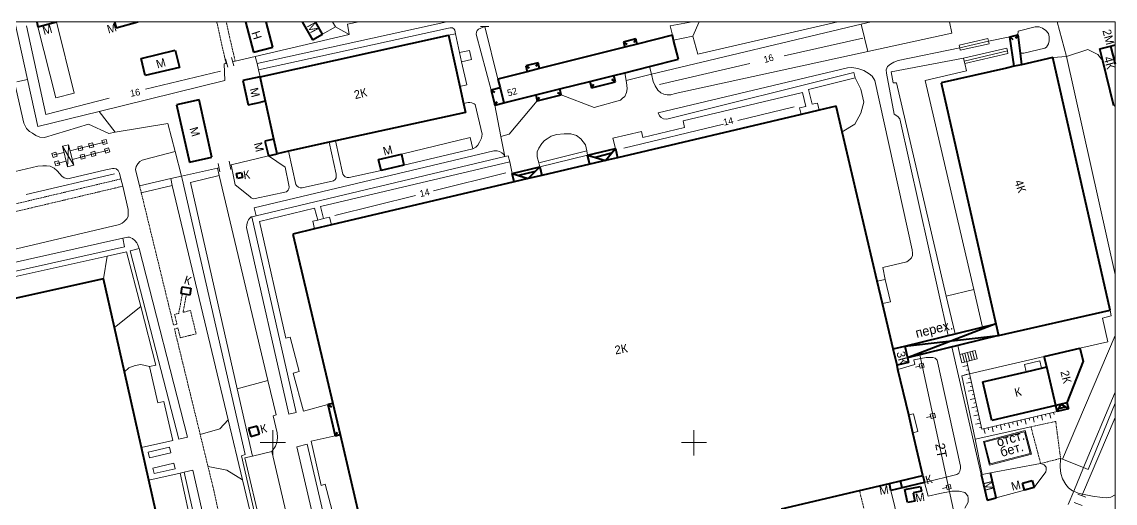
# Model space of a CAD drawing. Extents: x 1000 to 4000, y -5000 to -1000.
# Drawn here: x 3481 to 4000, y -2229 to -2000 of the extents above; entities that cross this region are included whole.
import ezdxf
from ezdxf.enums import TextEntityAlignment as Align

# ---------------------------------------------------------------- set-up
doc = ezdxf.new("R2010")
doc.units = 0
doc.header["$MEASUREMENT"] = 0
doc.linetypes.add('DASHED', pattern=[0.75, 0.5, -0.25])
for name, color, linetype in [('1', 7, 'CONTINUOUS'), ('11', 7, 'CONTINUOUS'), ('13', 7, 'CONTINUOUS'), ('14', 7, 'CONTINUOUS'), ('15', 7, 'CONTINUOUS'), ('17', 7, 'CONTINUOUS'), ('18', 7, 'CONTINUOUS'), ('19', 7, 'CONTINUOUS'), ('24', 7, 'CONTINUOUS'), ('25', 7, 'CONTINUOUS'), ('30', 7, 'CONTINUOUS'), ('37', 7, 'CONTINUOUS'), ('40', 7, 'CONTINUOUS'), ('42', 7, 'CONTINUOUS'), ('6', 7, 'CONTINUOUS'), ('7', 7, 'CONTINUOUS')]:
    doc.layers.add(name, color=color, linetype=linetype)
doc.styles.get("Standard").update_dxf_attribs({"font": 'txt', "height": 0.2})

msp = doc.modelspace()

# ---------------------------------------------------------------- linework, layer by layer
at = {"layer": '1', "color": 253, "linetype": 'Continuous', "lineweight": 0}
for p, q in [((4000, -2000), (3000, -2000)), ((4000, -3000), (4000, -2000)), ((3600, -2206.06), (3600, -2194.02)), ((3800, -2206.06), (3800, -2194.02)), ((3605.96, -2200), (3594.04, -2200)), ((3805.96, -2200), (3794.04, -2200))]:
    msp.add_line(p, q, dxfattribs=at)
at = {"layer": '11', "color": 253, "linetype": 'Continuous', "lineweight": 0}
for p, q in [((3477.43, -2000), (3483.46, -2027.34)), ((3496.9, -2036.1), (3488.45, -2002.42)), ((3497.18, -2000), (3505.68, -2033.9)), ((3623.63, -2005.86), (3629.78, -2002.3)), ((3629.78, -2002.3), (3628.4, -2000)), ((3635.46, -2001.18), (3640.9, -2000)), ((3636.19, -2005.96), (3635.46, -2001.18)), ((3702.63, -2002.24), (3698.63, -2002.22)), ((3700.63, -2002.23), (3706.83, -2027.18)), ((3879.43, -2001.12), (3779.79, -2024.93)), ((3868.25, -2000), (3801.9, -2015.32)), ((3884.13, -2000), (3879.43, -2001.12)), ((3976.91, -2016.4), (3972.5, -2000)), ((3591.57, -2016.4), (3636.19, -2005.96)), ((3799.52, -2006.86), (3790.33, -2008.7)), ((3801.9, -2015.32), (3799.52, -2006.86)), ((3577.75, -2019.64), (3576.83, -2019.94)), ((3578.61, -2021.49), (3577.56, -2017.63)), ((3581.43, -2020.83), (3580.38, -2016.97)), ((3580.91, -2018.9), (3582.06, -2018.63)), ((3582.06, -2018.63), (3591.57, -2016.4)), ((3928, -2017.32), (3893.65, -2023.76)), ((3577.12, -2027.8), (3576.83, -2019.94)), ((3893.65, -2023.76), (3894.57, -2028.91)), ((3483.46, -2027.34), (3478.39, -2028.49)), ((3483.46, -2027.34), (3488.4, -2049.74)), ((3517.51, -2042.54), (3577.12, -2027.8)), ((3894.57, -2028.91), (3896.22, -2028.91)), ((3896.22, -2028.91), (3919.79, -2130.3)), ((3505.68, -2033.9), (3496.9, -2036.1)), ((3705.45, -2039.62), (3708.34, -2054.51)), ((3488.4, -2049.74), (3517.51, -2042.54)), ((3517.51, -2042.54), (3525.08, -2052.48)), ((3525.08, -2052.48), (3550.12, -2048.34)), ((3553.58, -2061.68), (3550.12, -2048.34)), ((3708.34, -2054.51), (3710.19, -2064.03)), ((3556.61, -2073.36), (3553.58, -2061.68)), ((3580.04, -2070.12), (3579.2, -2066.21)), ((3597.86, -2063.7), (3580.18, -2068.01)), ((3573.69, -2069.5), (3556.61, -2073.36)), ((3574.38, -2069.34), (3573.69, -2069.5)), ((3574.53, -2073.07), (3573.69, -2069.5)), ((3574.8, -2071.31), (3573.96, -2067.4)), ((3580.18, -2068.01), (3579.62, -2068.16)), ((3551.48, -2074.52), (3536.69, -2077.86)), ((3556.61, -2073.36), (3551.48, -2074.52)), ((3551.48, -2074.52), (3552.24, -2077.7)), ((3556.92, -2074.55), (3556.61, -2073.36)), ((3586.82, -2205.64), (3556.92, -2074.55)), ((3560.94, -2076.39), (3574.53, -2073.07)), ((3583.08, -2174.41), (3560.94, -2076.39)), ((3552.24, -2077.7), (3537.51, -2081.22)), ((3552.24, -2077.7), (3578.83, -2189.15)), ((3919.79, -2130.3), (3923.98, -2148.31)), ((3975.03, -2207.87), (4000, -2149)), ((3925.25, -2153.76), (3926.24, -2158.05)), ((3966.35, -2159.09), (3930.86, -2167.32)), ((3930.86, -2167.32), (3927.18, -2168.18)), ((3927.18, -2168.18), (3933.46, -2198.41)), ((3590.3, -2206.35), (3583.08, -2174.41)), ((3985.05, -2211.86), (4000, -2175.95)), ((3578.83, -2189.15), (3585.63, -2217.66)), ((4000, -2188.02), (3984.47, -2224.47)), ((3960.03, -2192.51), (3933.46, -2198.41)), ((3933.46, -2198.41), (3936.92, -2215.07)), ((3585.16, -2206.28), (3586.82, -2205.64)), ((3595.14, -2249.86), (3585.16, -2206.28)), ((3616.12, -2275.69), (3599.48, -2204.14)), ((3940.75, -2214.36), (3964.62, -2209.92)), ((3936.92, -2215.07), (3940.75, -2214.36)), ((3980.37, -2223.12), (3985.05, -2211.86)), ((3585.63, -2217.66), (3593.32, -2249.86)), ((3977.73, -2229.45), (3980.37, -2223.12)), ((3986.01, -2225.94), (3982.28, -2224.51)), ((3984.47, -2224.47), (3984.14, -2225.22)), ((3984.32, -2229.86), (3980.58, -2228.43))]:
    msp.add_line(p, q, dxfattribs=at)
msp.add_point((3577.75, -2019.64), dxfattribs=at)
at = {"layer": '13', "color": 253, "linetype": 'Continuous', "lineweight": 40}
for p, q in [((3487.85, -2000), (3488.45, -2002.42)), ((3488.45, -2002.42), (3497.18, -2000)), ((3524.72, -2000), (3525.54, -2002.91)), ((3525.54, -2002.91), (3535.84, -2000)), ((3593.91, -2026.07), (3683.44, -2006.38)), ((3683.44, -2006.38), (3688.79, -2030.67)), ((3772.38, -2008.1), (3766.5, -2009.58)), ((3772.38, -2008.1), (3771.35, -2009.82)), ((3773, -2010.58), (3772.38, -2008.1)), ((3789.74, -2006.38), (3773, -2010.58)), ((3790.33, -2008.7), (3789.74, -2006.38)), ((3792.6, -2017.77), (3790.33, -2008.7)), ((3950, -2007.1), (3953.72, -2006.25)), ((3950, -2007.1), (3951.42, -2008.31)), ((3952.03, -2021.13), (3950, -2007.1)), ((3953.72, -2006.25), (3952.66, -2007.94)), ((3953.72, -2006.25), (3954.87, -2014.93)), ((3537.46, -2017.37), (3553.64, -2013.5)), ((3553.64, -2013.5), (3555.6, -2021.7)), ((3767.12, -2012.06), (3726.65, -2022.2)), ((3766.5, -2009.58), (3768.21, -2010.6)), ((3766.5, -2009.58), (3767.12, -2012.06)), ((3773, -2010.58), (3767.12, -2012.06)), ((3992.69, -2012.79), (3997.87, -2011.52)), ((3994.09, -2018.47), (3992.69, -2012.79)), ((3997.87, -2011.52), (4000, -2010.99)), ((3997.87, -2011.52), (4000, -2020.16)), ((3539.42, -2025.57), (3537.46, -2017.37)), ((3725.96, -2019.42), (3720.07, -2020.89)), ((3725.96, -2019.42), (3724.84, -2021.16)), ((3726.65, -2022.2), (3725.96, -2019.42)), ((3778.9, -2021.2), (3792.6, -2017.77)), ((3954.87, -2014.93), (3955.6, -2020.36)), ((3970.43, -2016.96), (3955.6, -2020.36)), ((3997.64, -2136.96), (3970.43, -2016.96)), ((3999.38, -2039.92), (3994.09, -2018.47)), ((3555.6, -2021.7), (3539.42, -2025.57)), ((3720.77, -2023.68), (3706.83, -2027.18)), ((3720.07, -2020.89), (3721.78, -2021.9)), ((3720.07, -2020.89), (3720.77, -2023.68)), ((3726.65, -2022.2), (3720.77, -2023.68)), ((3762.01, -2025.44), (3767.11, -2024.16)), ((3767.11, -2024.16), (3778.9, -2021.2)), ((3948.36, -2021.96), (3917.37, -2028.99)), ((3952.03, -2021.13), (3948.36, -2021.96)), ((3955.6, -2020.36), (3952.03, -2021.13)), ((3593.91, -2026.07), (3585.74, -2027.87)), ((3585.74, -2027.87), (3588.29, -2039.43)), ((3596.45, -2037.64), (3593.91, -2026.07)), ((3706.83, -2027.18), (3707.88, -2031.37)), ((3736.23, -2031.9), (3750.61, -2028.3)), ((3750.61, -2028.3), (3762.01, -2025.44)), ((3750.61, -2028.3), (3751.37, -2031.33)), ((3751.37, -2031.33), (3762.77, -2028.47)), ((3751.37, -2031.33), (3752.4, -2029.61)), ((3762.77, -2028.47), (3761.05, -2027.44)), ((3762.77, -2028.47), (3762.01, -2025.44)), ((3917.37, -2028.99), (3943.34, -2143.53)), ((3688.79, -2030.67), (3690.57, -2038.8)), ((3707.88, -2031.37), (3703.65, -2032.43)), ((3703.65, -2032.43), (3705.37, -2033.46)), ((3703.65, -2032.43), (3705.45, -2039.62)), ((3707.88, -2031.37), (3709.68, -2038.56)), ((3709.68, -2038.56), (3724.83, -2034.76)), ((3724.83, -2034.76), (3736.23, -2031.9)), ((3724.83, -2034.76), (3725.54, -2037.59)), ((3725.54, -2037.59), (3736.94, -2034.73)), ((3736.94, -2034.73), (3735.22, -2033.7)), ((3736.94, -2034.73), (3736.23, -2031.9)), ((3565, -2037.07), (3554.29, -2039.46)), ((3554.29, -2039.46), (3560.36, -2066.7)), ((3571.07, -2064.31), (3565, -2037.07)), ((3588.29, -2039.43), (3594.34, -2038.1)), ((3596.45, -2037.64), (3594.34, -2038.1)), ((3600.43, -2055.72), (3596.45, -2037.64)), ((3690.57, -2038.8), (3691.5, -2043.01)), ((3705.45, -2039.62), (3706.48, -2037.91)), ((3705.45, -2039.62), (3709.68, -2038.56)), ((3725.54, -2037.59), (3726.57, -2035.87)), ((3867.47, -2040.14), (3859.52, -2042.01)), ((3870.33, -2052.33), (3867.47, -2040.14)), ((4000, -2039.77), (3999.38, -2039.92)), ((3691.5, -2043.01), (3629.75, -2056.59)), ((3850.92, -2044.03), (3763.71, -2064.55)), ((3859.52, -2042.01), (3850.92, -2044.03)), ((3600.43, -2055.72), (3596.15, -2056.66)), ((3601.97, -2062.7), (3600.43, -2055.72)), ((3887.03, -2123.27), (3870.33, -2052.33)), ((3596.15, -2056.66), (3597.86, -2063.7)), ((3626.7, -2057.26), (3607.48, -2061.49)), ((3629.75, -2056.59), (3626.7, -2057.26)), ((3749.49, -2063.32), (3762.69, -2060.22)), ((3760.84, -2062.46), (3762.69, -2060.22)), ((3762.69, -2060.22), (3763.71, -2064.55)), ((3560.36, -2066.7), (3571.07, -2064.31)), ((3597.86, -2063.7), (3601.97, -2062.7)), ((3607.48, -2061.49), (3601.97, -2062.7)), ((3650.16, -2065.37), (3661.02, -2062.83)), ((3651.39, -2070.61), (3650.16, -2065.37)), ((3661.02, -2062.83), (3662.25, -2068.07)), ((3750.51, -2067.66), (3749.49, -2063.32)), ((3749.49, -2063.32), (3753.26, -2064.46)), ((3758, -2065.89), (3750.51, -2067.66)), ((3760.84, -2062.46), (3753.26, -2064.46)), ((3753.26, -2064.46), (3758, -2065.89)), ((3758, -2065.89), (3760.84, -2062.46)), ((3763.71, -2064.55), (3758, -2065.89)), ((3662.25, -2068.07), (3651.39, -2070.61)), ((3713.64, -2072.06), (3726.84, -2068.96)), ((3724.6, -2071.2), (3716.67, -2073.05)), ((3721.27, -2074.53), (3724.6, -2071.2)), ((3724.6, -2071.2), (3726.84, -2068.96)), ((3726.84, -2068.96), (3727.79, -2073)), ((3750.51, -2067.66), (3727.79, -2073)), ((3582.77, -2072.02), (3585.13, -2071.6)), ((3583.2, -2074.42), (3582.77, -2072.02)), ((3585.55, -2074), (3583.2, -2074.42)), ((3585.13, -2071.6), (3585.55, -2074)), ((3714.59, -2076.11), (3627.82, -2096.52)), ((3714.59, -2076.11), (3713.64, -2072.06)), ((3713.64, -2072.06), (3716.67, -2073.05)), ((3721.27, -2074.53), (3714.59, -2076.11)), ((3716.67, -2073.05), (3721.27, -2074.53)), ((3727.79, -2073), (3721.27, -2074.53)), ((3627.82, -2096.52), (3619.82, -2098.41)), ((3619.82, -2098.41), (3609.47, -2100.84)), ((3609.47, -2100.84), (3628.42, -2181.37)), ((3519.55, -2122.09), (3477.41, -2131.55)), ((3524.77, -2145.33), (3519.55, -2122.09)), ((3889.53, -2133.89), (3887.03, -2123.27)), ((3556.42, -2129.18), (3556.95, -2125.95)), ((3556.95, -2125.95), (3561.11, -2126.64)), ((3561.11, -2126.64), (3560.58, -2129.87)), ((3557.03, -2129.28), (3556.42, -2129.18)), ((3558.95, -2129.6), (3557.03, -2129.28)), ((3560.58, -2129.87), (3558.95, -2129.6)), ((3894.61, -2155.48), (3889.53, -2133.89)), ((3944.58, -2148.99), (3997.64, -2136.96)), ((3900.09, -2154.19), (3943.34, -2143.53)), ((3943.34, -2143.53), (3901.38, -2159.64)), ((3943.34, -2143.53), (3944.58, -2148.99)), ((3529.5, -2166.39), (3524.77, -2145.33)), ((3900.09, -2154.19), (3944.58, -2148.99)), ((3944.58, -2148.99), (3901.38, -2159.64)), ((3894.61, -2155.48), (3900.09, -2154.19)), ((3900.09, -2154.19), (3901.38, -2159.64)), ((3896.41, -2163.17), (3894.61, -2155.48)), ((3901.38, -2159.64), (3901.9, -2161.87)), ((3966.35, -2159.09), (3983.2, -2155.15)), ((3967.5, -2164), (3966.35, -2159.09)), ((3983.2, -2155.15), (3984.74, -2161.25)), ((3901.9, -2161.87), (3896.41, -2163.17)), ((3896.88, -2165.16), (3896.41, -2163.17)), ((3957.73, -2166.28), (3965.01, -2164.58)), ((3965.01, -2164.58), (3967.5, -2164)), ((3971.79, -2182.4), (3967.5, -2164)), ((3984.74, -2161.25), (3977.14, -2181.14)), ((3537.56, -2202.31), (3529.5, -2166.39)), ((3901.98, -2186.81), (3896.88, -2165.16)), ((3937.13, -2171.09), (3957.73, -2166.28)), ((3941.43, -2189.53), (3937.13, -2171.09)), ((3628.42, -2181.37), (3626.09, -2181.92)), ((3626.09, -2181.92), (3627.79, -2182.97)), ((3626.09, -2181.92), (3629.58, -2196.74)), ((3628.42, -2181.37), (3631.91, -2196.19)), ((3971.79, -2182.4), (3941.43, -2189.53)), ((3974.43, -2181.78), (3971.79, -2182.4)), ((3972.45, -2185.21), (3971.79, -2182.4)), ((3972.45, -2185.21), (3973.27, -2183.79)), ((3977.8, -2183.95), (3972.45, -2185.21)), ((3973.27, -2183.79), (3974.43, -2181.78)), ((3973.27, -2183.79), (3976.35, -2183.02)), ((3977.14, -2181.14), (3974.43, -2181.78)), ((3974.43, -2181.78), (3976.35, -2183.02)), ((3976.35, -2183.02), (3977.8, -2183.95)), ((3977.14, -2181.14), (3977.8, -2183.95)), ((3903.97, -2195.28), (3901.98, -2186.81)), ((3592.55, -2192.09), (3588.46, -2193.29)), ((3588.46, -2193.29), (3589.57, -2197.04)), ((3589.57, -2197.04), (3593.66, -2195.83)), ((3593.66, -2195.83), (3592.55, -2192.09)), ((3629.58, -2196.74), (3630.63, -2195.04)), ((3629.58, -2196.74), (3631.91, -2196.19)), ((3631.91, -2196.19), (3643.88, -2247.07)), ((3908.75, -2215.6), (3903.97, -2195.28)), ((3541.04, -2217.81), (3537.56, -2202.31)), ((3898.02, -2218.13), (3908.75, -2215.6)), ((3908.75, -2215.6), (3909.53, -2218.89)), ((3936.92, -2215.07), (3936.43, -2215.18)), ((3936.43, -2215.18), (3939.19, -2227.27)), ((3943.47, -2226.29), (3940.75, -2214.36)), ((3549.32, -2254.74), (3541.04, -2217.81)), ((3878.62, -2222.69), (3892.77, -2219.36)), ((3892.77, -2219.36), (3898.02, -2218.13)), ((3893.55, -2222.67), (3892.77, -2219.36)), ((3898.8, -2221.43), (3893.55, -2222.67)), ((3898.8, -2221.43), (3898.02, -2218.13)), ((3909.53, -2218.89), (3898.8, -2221.43)), ((3900.13, -2222.29), (3907.59, -2220.77)), ((3907.59, -2220.77), (3908.06, -2223.06)), ((3956.07, -2219.24), (3960.62, -2218.04)), ((3956.07, -2219.24), (3960.62, -2218.04)), ((3956.96, -2222.59), (3956.07, -2219.24)), ((3956.96, -2222.59), (3956.07, -2219.24)), ((3961.51, -2221.38), (3956.96, -2222.59)), ((3960.62, -2218.04), (3961.51, -2221.38)), ((3960.62, -2218.04), (3961.51, -2221.38)), ((3841.59, -2231.4), (3878.62, -2222.69)), ((3901.39, -2228.49), (3900.13, -2222.29)), ((3908.06, -2223.06), (3904.01, -2223.88)), ((3904.01, -2223.88), (3904.81, -2227.8)), ((3939.19, -2227.27), (3943.47, -2226.29)), ((3904.81, -2227.8), (3901.39, -2228.49))]:
    msp.add_line(p, q, dxfattribs=at)
at = {"layer": '14', "color": 253, "linetype": 'Continuous', "lineweight": 0}
for p, q in [((3957.28, -2194.22), (3937.42, -2199.41)), ((3960.22, -2205.46), (3957.28, -2194.22)), ((3937.42, -2199.41), (3940.36, -2210.65)), ((3940.36, -2210.65), (3960.22, -2205.46))]:
    msp.add_line(p, q, dxfattribs=at)
at = {"layer": '15', "color": 253, "linetype": 'Continuous', "lineweight": 0}
for p, q in [((3500.06, -2059.14), (3502.97, -2058.41)), ((3502.51, -2068.84), (3500.06, -2059.14)), ((3500.06, -2059.14), (3502.74, -2063.62)), ((3502.97, -2058.41), (3502.74, -2063.62)), ((3505.42, -2068.1), (3502.97, -2058.41)), ((3508.56, -2060.09), (3503.7, -2061.3)), ((3513.74, -2058.71), (3508.56, -2060.09)), ((3520.08, -2057.13), (3513.74, -2058.71)), ((3514.77, -2062.78), (3521.32, -2061.12)), ((3496.28, -2063.19), (3500.79, -2062.04)), ((3497.59, -2067.25), (3501.83, -2066.16)), ((3502.74, -2063.62), (3502.51, -2068.84)), ((3502.74, -2063.62), (3505.42, -2068.1)), ((3504.74, -2065.41), (3509.66, -2064.09)), ((3509.66, -2064.09), (3514.77, -2062.78)), ((3502.51, -2068.84), (3505.42, -2068.1))]:
    msp.add_line(p, q, dxfattribs=at)
at = {"layer": '18', "color": 253, "linetype": 'Continuous', "lineweight": 0}
for p, q in [((3907.24, -2158.2), (3917.9, -2207.24)), ((3907.16, -2163.67), (3905.21, -2164.15)), ((3906.92, -2162.7), (3908.86, -2162.22)), ((3907.39, -2164.64), (3906.92, -2162.7)), ((3909.34, -2164.17), (3907.39, -2164.64)), ((3908.86, -2162.22), (3909.34, -2164.17)), ((3912.44, -2187.5), (3910.49, -2187.98)), ((3912.2, -2186.53), (3914.14, -2186.05)), ((3912.68, -2188.47), (3912.2, -2186.53)), ((3914.62, -2187.99), (3912.68, -2188.47)), ((3914.14, -2186.05), (3914.62, -2187.99)), ((3917.9, -2207.24), (3926.27, -2245.77)), ((3919.98, -2221.3), (3918.04, -2221.78)), ((3919.74, -2220.33), (3921.68, -2219.85)), ((3920.22, -2222.28), (3919.74, -2220.33)), ((3922.16, -2221.8), (3920.22, -2222.28)), ((3921.68, -2219.85), (3922.16, -2221.8))]:
    msp.add_line(p, q, dxfattribs=at)
for centre in [(3908.13, -2163.43), (3913.41, -2187.26), (3920.95, -2221.07)]:
    msp.add_ellipse(centre, major_axis=(0.121, 0.121), ratio=1, start_param=1.027099316166076, end_param=7.310284623345662, dxfattribs=at)
at = {"layer": '24', "color": 253, "linetype": 'DASHED', "lineweight": 0}
for p, q in [((3577.75, -2019.64), (3573.33, -2000)), ((3582.06, -2018.63), (3577.86, -2000)), ((3527.88, -2074.65), (3418.09, -2100.64)), ((3528.71, -2078.13), (3418.92, -2104.11)), ((3536.69, -2077.86), (3537.51, -2081.22)), ((3537.51, -2081.22), (3552.82, -2144.06)), ((3555.28, -2138.55), (3557.03, -2129.28)), ((3558.95, -2129.6), (3557.35, -2138.04)), ((3553.34, -2139.02), (3555.28, -2138.55)), ((3554.47, -2143.65), (3553.34, -2139.02)), ((3557.35, -2138.04), (3560.87, -2137.19)), ((3560.87, -2137.19), (3563.57, -2148.3)), ((3552.82, -2144.06), (3554.47, -2143.65)), ((3554.93, -2145.53), (3553.27, -2145.94)), ((3553.27, -2145.94), (3565.51, -2196.17)), ((3556.05, -2150.13), (3554.93, -2145.53)), ((3563.57, -2148.3), (3556.05, -2150.13)), ((3960.03, -2192.51), (3971.77, -2189.87)), ((3971.77, -2189.87), (3974.08, -2207.49)), ((3565.51, -2196.17), (3569.22, -2211.39)), ((3960.03, -2192.51), (3964.62, -2209.92)), ((3569.22, -2211.39), (3571.64, -2221.35)), ((3964.62, -2209.92), (3974.08, -2207.49)), ((3571.64, -2221.35), (3580.64, -2261.38)), ((3878.62, -2222.69), (3880.65, -2231.29))]:
    msp.add_line(p, q, dxfattribs=at)
at = {"layer": '24', "color": 253, "linetype": 'Continuous', "lineweight": 0}
for p, q in [((3592.53, -2019.81), (3682.6, -2000)), ((3593.19, -2022.79), (3683.34, -2002.96)), ((3683.34, -2002.96), (3684.17, -2002.8)), ((3684.17, -2002.8), (3685.34, -2002.91)), ((3685.34, -2002.91), (3686.14, -2003.41)), ((3686.14, -2003.41), (3686.4, -2003.94)), ((3686.4, -2003.94), (3686.73, -2005.66)), ((3697.7, -2003.53), (3697.1, -2004.1)), ((3700.63, -2002.23), (3697.7, -2003.53)), ((3799.18, -2000), (3788.63, -2001.96)), ((3789.74, -2006.38), (3788.63, -2001.96)), ((3922.49, -2005.38), (3921.32, -2000)), ((3953.89, -2004.48), (3962.05, -2002.31)), ((3962.05, -2002.31), (3963.92, -2002.42)), ((3963.92, -2002.42), (3965.56, -2002.97)), ((3965.56, -2002.97), (3967.1, -2004.17)), ((3683.44, -2006.38), (3686.73, -2005.66)), ((3686.73, -2005.66), (3688.7, -2014.6)), ((3696.72, -2004.93), (3696.49, -2005.8)), ((3696.49, -2005.8), (3703.65, -2032.43)), ((3697.1, -2004.1), (3696.72, -2004.93)), ((3922.49, -2005.38), (3882.53, -2014.11)), ((3939.9, -2009.22), (3950, -2007.1)), ((3953.72, -2006.25), (3953.89, -2004.48)), ((3967.1, -2004.17), (3968.3, -2005.6)), ((3968.3, -2005.6), (3968.63, -2007.14)), ((3968.74, -2009.01), (3968.3, -2010.43)), ((3968.63, -2007.14), (3968.74, -2009.01)), ((3688.7, -2014.6), (3693.39, -2013.57)), ((3693.39, -2013.57), (3694.34, -2017.91)), ((3882.53, -2014.11), (3791, -2034.1)), ((3926.2, -2012.34), (3896.89, -2018.42)), ((3966.66, -2012.52), (3956.57, -2014.93)), ((3967.43, -2011.97), (3966.66, -2012.52)), ((3968.3, -2010.43), (3967.43, -2011.97)), ((3976.91, -2016.4), (3987.1, -2013.14)), ((3987.1, -2013.14), (3991.78, -2015.59)), ((3592.53, -2019.81), (3591.57, -2016.4)), ((3688.7, -2014.6), (3689.65, -2018.94)), ((3694.34, -2017.91), (3689.65, -2018.94)), ((3689.65, -2018.94), (3692.07, -2029.95)), ((3894.92, -2019.19), (3893.27, -2020.17)), ((3896.89, -2018.42), (3894.92, -2019.19)), ((3956.57, -2014.93), (3954.87, -2014.93)), ((3976.91, -2016.4), (3970.43, -2016.96)), ((3976.91, -2016.4), (3970.43, -2016.96)), ((4000, -2120.11), (3976.91, -2016.4)), ((3991.78, -2015.59), (3994.09, -2018.47)), ((3593.19, -2022.79), (3592.53, -2019.81)), ((3593.91, -2026.07), (3593.19, -2022.79)), ((3767.79, -2027.88), (3767.11, -2024.16)), ((3779.79, -2024.93), (3778.9, -2021.2)), ((3872.93, -2021.89), (3783.04, -2043.3)), ((3787.1, -2046.26), (3875.94, -2024.1)), ((3874.9, -2021.67), (3872.93, -2021.89)), ((3877.75, -2022.11), (3874.9, -2021.67)), ((3875.94, -2024.1), (3876.59, -2026.62)), ((3880.71, -2023.1), (3877.75, -2022.11)), ((3883.12, -2024.63), (3880.71, -2023.1)), ((3884.55, -2025.84), (3883.12, -2024.63)), ((3891.96, -2021.27), (3891.3, -2022.81)), ((3891.3, -2022.81), (3891.41, -2024.35)), ((3891.41, -2024.35), (3895.03, -2043.95)), ((3893.27, -2020.17), (3891.96, -2021.27)), ((3909.83, -2027.82), (3929.39, -2023.28)), ((3929.39, -2023.28), (3928.58, -2019.81)), ((3477.26, -2028.74), (3481.66, -2048.15)), ((3692.07, -2029.95), (3688.79, -2030.67)), ((3779.79, -2024.93), (3767.79, -2027.88)), ((3767.79, -2027.88), (3768.1, -2030.13)), ((3780.61, -2028.29), (3779.79, -2024.93)), ((3781.52, -2030.43), (3780.61, -2028.29)), ((3876.59, -2026.62), (3854.45, -2032.11)), ((3885.86, -2027.82), (3884.55, -2025.84)), ((3903.6, -2108.33), (3885.86, -2027.82)), ((3932.94, -2127.22), (3909.83, -2027.82)), ((3752.55, -2040.72), (3736.94, -2034.73)), ((3767.89, -2033.59), (3767.08, -2035.43)), ((3768.2, -2031.86), (3767.89, -2033.59)), ((3768.1, -2030.13), (3768.2, -2031.86)), ((3782.85, -2032.47), (3781.52, -2030.43)), ((3784.27, -2033.69), (3782.85, -2032.47)), ((3785.7, -2034.31), (3784.27, -2033.69)), ((3787.33, -2034.61), (3785.7, -2034.31)), ((3788.96, -2034.61), (3787.33, -2034.61)), ((3791, -2034.1), (3788.96, -2034.61)), ((3851.58, -2033.64), (3794.79, -2047)), ((3853.11, -2040.16), (3851.58, -2033.64)), ((3854.45, -2032.11), (3856.1, -2039.13)), ((3692.73, -2038.32), (3690.57, -2038.8)), ((3693.6, -2038.37), (3692.73, -2038.32)), ((3694.52, -2038.55), (3693.6, -2038.37)), ((3695.56, -2038.89), (3694.52, -2038.55)), ((3696.11, -2039.36), (3695.56, -2038.89)), ((3699.46, -2053.35), (3696.11, -2039.36)), ((3725.54, -2037.59), (3712.16, -2053.33)), ((3765.14, -2037.16), (3752.55, -2040.72)), ((3766.06, -2036.35), (3765.14, -2037.16)), ((3767.08, -2035.43), (3766.06, -2036.35)), ((3850.18, -2040.85), (3853.11, -2040.16)), ((3856.1, -2039.13), (3858.73, -2038.58)), ((3858.73, -2038.58), (3859.52, -2042.01)), ((3783.04, -2043.3), (3783.59, -2044.72)), ((3783.59, -2044.72), (3784.47, -2045.49)), ((3784.47, -2045.49), (3785.57, -2046.15)), ((3850.92, -2044.03), (3850.18, -2040.85)), ((3895.03, -2043.95), (3896.79, -2044.94)), ((3896.79, -2044.94), (3897.77, -2046.14)), ((3481.66, -2048.15), (3483.04, -2050.67)), ((3483.04, -2050.67), (3484.47, -2052.11)), ((3491.54, -2054.99), (3512.37, -2048.63)), ((3512.37, -2048.63), (3522.05, -2053.06)), ((3795.55, -2050.22), (3775.7, -2054.89)), ((3785.57, -2046.15), (3787.1, -2046.26)), ((3794.79, -2047), (3795.55, -2050.22)), ((3897.77, -2046.14), (3920.71, -2149.11)), ((3484.47, -2052.11), (3485.79, -2052.95)), ((3485.79, -2052.95), (3487.47, -2054.03)), ((3487.47, -2054.03), (3489.38, -2054.75)), ((3489.38, -2054.75), (3491.54, -2054.99)), ((3522.05, -2053.06), (3525.08, -2052.48)), ((3661.02, -2062.83), (3693.78, -2055.03)), ((3693.78, -2055.03), (3694.96, -2060.29)), ((3698.62, -2056.27), (3699.08, -2055.23)), ((3699.08, -2055.23), (3699.46, -2053.35)), ((3712.16, -2053.33), (3708.34, -2054.51)), ((3730.2, -2055.62), (3729, -2056.45)), ((3732.17, -2054.41), (3730.2, -2055.62)), ((3734.75, -2053.59), (3732.17, -2054.41)), ((3738.31, -2053.21), (3734.75, -2053.59)), ((3741.49, -2053.21), (3738.31, -2053.21)), ((3744.23, -2054.09), (3741.49, -2053.21)), ((3746.32, -2055.62), (3744.23, -2054.09)), ((3748.4, -2058.48), (3746.32, -2055.62)), ((3775.14, -2052.09), (3761.53, -2055.3)), ((3761.53, -2055.3), (3762.69, -2060.22)), ((3775.7, -2054.89), (3775.14, -2052.09)), ((3626.7, -2057.26), (3630.03, -2072.43)), ((3633.21, -2072.32), (3629.75, -2056.59)), ((3662.25, -2068.07), (3694.96, -2060.29)), ((3694.96, -2060.29), (3696.37, -2059.5)), ((3696.37, -2059.5), (3697.35, -2058.58)), ((3697.35, -2058.58), (3698.16, -2057.25)), ((3698.16, -2057.25), (3698.62, -2056.27)), ((3726.31, -2060.07), (3725.6, -2061.77)), ((3727.79, -2057.82), (3726.31, -2060.07)), ((3729, -2056.45), (3727.79, -2057.82)), ((3749.04, -2061.32), (3748.4, -2058.48)), ((3535.86, -2067.55), (3536.79, -2066.39)), ((3536.79, -2066.39), (3537.95, -2065.76)), ((3537.95, -2065.76), (3539.65, -2065.29)), ((3539.65, -2065.29), (3553.58, -2061.68)), ((3591.16, -2088.38), (3705.01, -2061.27)), ((3710.19, -2064.03), (3592.07, -2092.15)), ((3597.86, -2063.7), (3605.8, -2069.09)), ((3610.95, -2077.26), (3607.48, -2061.49)), ((3705.01, -2061.27), (3706.48, -2061.34)), ((3706.48, -2061.34), (3707.63, -2061.67)), ((3707.63, -2061.67), (3708.72, -2062.27)), ((3708.72, -2062.27), (3709.49, -2062.88)), ((3709.49, -2062.88), (3710.19, -2064.03)), ((3711.78, -2063.66), (3710.19, -2064.03)), ((3712.47, -2066.58), (3711.78, -2063.66)), ((3725.6, -2061.77), (3725.49, -2064.18)), ((3725.49, -2064.18), (3726.28, -2066.99)), ((3749.04, -2061.32), (3726.28, -2066.99)), ((3749.49, -2063.32), (3726.84, -2068.96)), ((3749.49, -2063.32), (3749.04, -2061.32)), ((3417.62, -2085.35), (3488.41, -2068.57)), ((3488.41, -2068.57), (3490.84, -2068.42)), ((3490.84, -2068.42), (3492.5, -2068.42)), ((3492.5, -2068.42), (3494.32, -2068.64)), ((3494.32, -2068.64), (3496.22, -2069.55)), ((3496.22, -2069.55), (3497.5, -2070.77)), ((3497.5, -2070.77), (3498.79, -2072.28)), ((3503.97, -2074.32), (3520.64, -2070.31)), ((3520.64, -2070.31), (3523.82, -2069.71)), ((3523.82, -2069.71), (3524.61, -2069.73)), ((3524.61, -2069.73), (3525.56, -2069.92)), ((3525.56, -2069.92), (3526.54, -2070.69)), ((3526.54, -2070.69), (3527.23, -2071.9)), ((3534.71, -2070.22), (3535.11, -2068.82)), ((3536.69, -2077.86), (3534.71, -2070.22)), ((3535.11, -2068.82), (3535.86, -2067.55)), ((3582.04, -2077.43), (3580.18, -2068.01)), ((3605.8, -2069.09), (3607.66, -2077.59)), ((3712.47, -2066.58), (3622.57, -2087.81)), ((3651.39, -2070.61), (3636.22, -2073.93)), ((3713.64, -2072.06), (3712.47, -2066.58)), ((3726.28, -2066.99), (3726.84, -2068.96)), ((3498.79, -2072.28), (3499.85, -2073.42)), ((3499.85, -2073.42), (3500.91, -2074.18)), ((3500.91, -2074.18), (3502.65, -2074.56)), ((3502.65, -2074.56), (3503.97, -2074.32)), ((3527.88, -2074.65), (3527.23, -2071.9)), ((3528.71, -2078.13), (3527.88, -2074.65)), ((3574.53, -2073.07), (3597.69, -2170.44)), ((3628.87, -2075.59), (3613.96, -2078.87)), ((3629.58, -2074.9), (3628.87, -2075.59)), ((3630.01, -2074.13), (3629.58, -2074.9)), ((3630.07, -2073.26), (3630.01, -2074.13)), ((3630.03, -2072.43), (3630.07, -2073.26)), ((3633.65, -2072.98), (3633.21, -2072.32)), ((3634.36, -2073.59), (3633.65, -2072.98)), ((3635.29, -2073.97), (3634.36, -2073.59)), ((3636.22, -2073.93), (3635.29, -2073.97)), ((3531.35, -2089.2), (3528.71, -2078.13)), ((3589.02, -2083.08), (3582.04, -2077.43)), ((3606.5, -2080.75), (3591.59, -2084.03)), ((3607.21, -2080.06), (3606.5, -2080.75)), ((3607.65, -2079.3), (3607.21, -2080.06)), ((3607.7, -2078.42), (3607.65, -2079.3)), ((3607.66, -2077.59), (3607.7, -2078.42)), ((3611.39, -2077.92), (3610.95, -2077.26)), ((3612.1, -2078.53), (3611.39, -2077.92)), ((3613.03, -2078.91), (3612.1, -2078.53)), ((3613.96, -2078.87), (3613.03, -2078.91)), ((3589.73, -2083.69), (3589.02, -2083.08)), ((3590.67, -2084.07), (3589.73, -2083.69)), ((3591.59, -2084.03), (3590.67, -2084.07)), ((3531.23, -2092.52), (3531.35, -2091.48)), ((3531.35, -2091.48), (3531.35, -2089.2)), ((3590.07, -2092.63), (3592.07, -2092.15)), ((3592.07, -2092.15), (3591.16, -2088.38)), ((3619.81, -2088.55), (3593.7, -2094.84)), ((3621.32, -2094.24), (3619.81, -2088.55)), ((3622.57, -2087.81), (3624.08, -2093.51)), ((3422.91, -2120.98), (3527.14, -2096.3)), ((3527.14, -2096.3), (3528.39, -2095.67)), ((3528.39, -2095.67), (3529.19, -2095.1)), ((3529.19, -2095.1), (3529.94, -2094.34)), ((3529.94, -2094.34), (3530.62, -2093.55)), ((3530.62, -2093.55), (3531.23, -2092.52)), ((3587.55, -2097.69), (3587.6, -2096.41)), ((3587.6, -2096.41), (3587.98, -2095.1)), ((3587.98, -2095.1), (3588.48, -2094.05)), ((3588.48, -2094.05), (3588.86, -2093.39)), ((3588.86, -2093.39), (3589.63, -2092.74)), ((3589.63, -2092.74), (3590.07, -2092.63)), ((3590.07, -2092.63), (3595.9, -2118.52)), ((3593.7, -2094.84), (3606.22, -2150.4)), ((3621.32, -2094.24), (3618.97, -2094.8)), ((3618.97, -2094.8), (3619.82, -2098.41)), ((3624.08, -2093.51), (3621.32, -2094.24)), ((3624.08, -2093.51), (3621.32, -2094.24)), ((3626.95, -2092.84), (3624.08, -2093.51)), ((3627.82, -2096.52), (3626.95, -2092.84)), ((3528.69, -2102.81), (3531.09, -2102.32)), ((3531.09, -2102.32), (3531.85, -2102.35)), ((3531.85, -2102.35), (3532.61, -2102.58)), ((3532.61, -2102.58), (3533.33, -2103.02)), ((3607.57, -2186.51), (3587.55, -2097.69)), ((3528.69, -2102.81), (3471.4, -2115.67)), ((3472.31, -2119.71), (3529.6, -2106.86)), ((3529.6, -2106.86), (3528.69, -2102.81)), ((3532.3, -2108.81), (3536.47, -2107.74)), ((3533.33, -2103.02), (3534.4, -2103.84)), ((3534.4, -2103.84), (3535.43, -2105.06)), ((3535.43, -2105.06), (3535.79, -2105.73)), ((3535.79, -2105.73), (3536.47, -2107.74)), ((3536.47, -2107.74), (3559.52, -2197.38)), ((3472.87, -2122.2), (3521.35, -2111.33)), ((3521.35, -2111.33), (3530.54, -2109.26)), ((3530.54, -2109.26), (3537.25, -2135.35)), ((3555.32, -2198.32), (3532.3, -2108.81)), ((3901.08, -2114.04), (3902.51, -2112.94)), ((3902.51, -2112.94), (3903.28, -2112.18)), ((3903.28, -2112.18), (3903.71, -2110.97)), ((3903.82, -2109.87), (3903.6, -2108.33)), ((3903.71, -2110.97), (3903.82, -2109.87)), ((3889.68, -2116.68), (3901.08, -2114.04)), ((3890.78, -2122.38), (3889.68, -2116.68)), ((3595.9, -2118.52), (3611.05, -2185.73)), ((3890.78, -2122.38), (3887.03, -2123.27)), ((3893.28, -2133.01), (3890.78, -2122.38)), ((3937.09, -2145.07), (3932.94, -2127.22)), ((3889.53, -2133.89), (3893.28, -2133.01)), ((3537.25, -2135.35), (3544.41, -2163.21)), ((3998.1, -2139.77), (3997.64, -2136.96)), ((3993.95, -2140.79), (3998.1, -2139.77)), ((3996.48, -2152.07), (3993.95, -2140.79)), ((3606.22, -2150.4), (3608.19, -2149.87)), ((3608.19, -2149.87), (3612.51, -2166.16)), ((3922.46, -2154.45), (3936.43, -2215.18)), ((3983.2, -2155.15), (3996.48, -2152.07)), ((3904.4, -2160.68), (3910.32, -2159.48)), ((3910.32, -2159.48), (3911.85, -2159.48)), ((3911.85, -2159.48), (3913.39, -2159.48)), ((3913.39, -2159.48), (3914.59, -2159.91)), ((3544.41, -2163.21), (3541.48, -2163.87)), ((3541.48, -2163.87), (3545.34, -2181.09)), ((3896.88, -2165.16), (3904.84, -2162.88)), ((3904.84, -2162.88), (3904.4, -2160.68)), ((3914.59, -2159.91), (3915.47, -2160.79)), ((3915.47, -2160.79), (3926.54, -2211.19)), ((3964.21, -2161.16), (3956.93, -2162.86)), ((3956.93, -2162.86), (3957.73, -2166.28)), ((3965.01, -2164.58), (3964.21, -2161.16)), ((3612.51, -2166.16), (3609.69, -2166.91)), ((3609.69, -2166.91), (3614.48, -2185)), ((3597.69, -2170.44), (3601.57, -2186.74)), ((3545.34, -2181.09), (3548.28, -2180.43)), ((3548.28, -2180.43), (3552.44, -2198.97)), ((3611.05, -2185.73), (3607.57, -2186.51)), ((3614.48, -2185), (3626.09, -2181.92)), ((3987.13, -2212.69), (4000, -2181.23)), ((3601.57, -2186.74), (3600.09, -2187.24)), ((3600.09, -2187.24), (3602.12, -2195.36)), ((3901.98, -2186.81), (3904.26, -2186.27)), ((3904.26, -2186.27), (3906.26, -2194.74)), ((3602.12, -2195.36), (3602.23, -2197.36)), ((3906.26, -2194.74), (3903.97, -2195.28)), ((3552.44, -2198.97), (3537.56, -2202.31)), ((3559.52, -2197.38), (3555.32, -2198.32)), ((3601.73, -2200.33), (3601.24, -2201.7)), ((3602.12, -2199.06), (3601.73, -2200.33)), ((3602.23, -2197.36), (3602.12, -2199.06)), ((3611.32, -2201.96), (3616.31, -2200.78)), ((3616.31, -2200.78), (3640.11, -2301.96)), ((3629.58, -2196.74), (3618.16, -2199.31)), ((3618.16, -2199.31), (3622.89, -2220.28)), ((3540.86, -2204.55), (3550.86, -2202.2)), ((3541.49, -2207.22), (3540.86, -2204.55)), ((3551.49, -2204.87), (3541.49, -2207.22)), ((3550.86, -2202.2), (3551.49, -2204.87)), ((3586.62, -2207.14), (3590.3, -2206.35)), ((3599.48, -2204.14), (3590.3, -2206.35)), ((3601.24, -2201.7), (3599.48, -2204.14)), ((3633.68, -2296.98), (3611.32, -2201.96)), ((3542.99, -2212.06), (3552.98, -2209.71)), ((3552.98, -2209.71), (3553.61, -2212.37)), ((3603.52, -2278.31), (3586.62, -2207.14)), ((3926.54, -2211.19), (3926.54, -2212.29)), ((3966.3, -2210.59), (3964.62, -2209.92)), ((3967.32, -2211.72), (3966.3, -2210.59)), ((3967.32, -2212.93), (3967.32, -2211.72)), ((3973.93, -2211.65), (3974.08, -2207.49)), ((3974.23, -2214.62), (3973.93, -2211.65)), ((3974.08, -2207.49), (3975.03, -2207.87)), ((3975.03, -2207.87), (3985.05, -2211.86)), ((3541.04, -2217.81), (3555.91, -2214.47)), ((3543.61, -2214.72), (3542.99, -2212.06)), ((3553.61, -2212.37), (3543.61, -2214.72)), ((3555.91, -2214.47), (3557.9, -2214.03)), ((3555.91, -2214.47), (3560.17, -2233.43)), ((3562.05, -2213.1), (3557.9, -2214.03)), ((3557.9, -2214.03), (3580.73, -2315.77)), ((3584.31, -2312.03), (3562.05, -2213.1)), ((3924.89, -2215.15), (3909.53, -2218.89)), ((3925.77, -2214.49), (3924.89, -2215.15)), ((3926.21, -2213.5), (3925.77, -2214.49)), ((3926.54, -2212.29), (3926.21, -2213.5)), ((3961.51, -2221.38), (3967.1, -2213.92)), ((3967.1, -2213.92), (3967.32, -2212.93)), ((3975.04, -2217.14), (3974.23, -2214.62)), ((3985.05, -2211.86), (3987.13, -2212.69)), ((3622.89, -2220.28), (3624.86, -2219.76)), ((3624.86, -2219.76), (3629.18, -2236.05)), ((3909.53, -2218.89), (3911.21, -2225.4)), ((3976.53, -2219.81), (3975.04, -2217.14)), ((3977.79, -2221.45), (3976.53, -2219.81)), ((3979.79, -2222.86), (3977.79, -2221.45)), ((3897.24, -2238.3), (3893.55, -2222.67)), ((3911.21, -2225.4), (3916.77, -2224.22)), ((3916.77, -2224.22), (3922.5, -2223.04)), ((3922.5, -2223.04), (3925.87, -2223.04)), ((3925.87, -2223.04), (3928.56, -2223.72)), ((3928.56, -2223.72), (3930.08, -2225.24)), ((3930.08, -2225.24), (3930.25, -2226.58)), ((3930.25, -2226.58), (3930.25, -2228.27)), ((3943.47, -2226.29), (3956.96, -2222.59)), ((3980.37, -2223.12), (3979.79, -2222.86)), ((3982.44, -2224.05), (3980.37, -2223.12)), ((3984.47, -2224.47), (3982.44, -2224.05)), ((3989.27, -2225.46), (3984.47, -2224.47)), ((3993.86, -2226.12), (3989.27, -2225.46)), ((3996.01, -2226.2), (3993.86, -2226.12)), ((3997.88, -2225.83), (3996.01, -2226.2)), ((4000, -2224.77), (3997.88, -2225.83)), ((3930.25, -2228.27), (3928.56, -2231.14))]:
    msp.add_line(p, q, dxfattribs=at)
at = {"layer": '25', "color": 253, "linetype": 'Continuous', "lineweight": 0}
for p, q in [((3939.6, -2007.9), (3925.9, -2011.03)), ((3939.9, -2009.22), (3926.2, -2012.34)), ((3939.9, -2009.22), (3939.6, -2007.9)), ((3940.17, -2010.4), (3939.9, -2009.22)), ((3925.9, -2011.03), (3926.2, -2012.34)), ((3926.2, -2012.34), (3926.47, -2013.53)), ((3926.47, -2013.53), (3940.17, -2010.4)), ((3928, -2017.32), (3948.51, -2012.52)), ((3948.81, -2013.83), (3928.31, -2018.62)), ((3948.51, -2012.52), (3948.81, -2013.83)), ((3948.81, -2013.83), (3949.09, -2015.01)), ((3928.31, -2018.62), (3928, -2017.32)), ((3928.58, -2019.81), (3928.31, -2018.62)), ((3949.09, -2015.01), (3928.58, -2019.81)), ((3926.24, -2158.05), (3927.45, -2157.74)), ((3927.24, -2161.99), (3926.24, -2158.05)), ((3927.45, -2157.74), (3928.55, -2157.46)), ((3927.45, -2157.74), (3928.45, -2161.69)), ((3928.55, -2157.46), (3929.88, -2157.13)), ((3928.55, -2157.46), (3929.55, -2161.41)), ((3929.88, -2157.13), (3931.07, -2156.83)), ((3929.88, -2157.13), (3930.87, -2161.08)), ((3931.07, -2156.83), (3932.27, -2156.53)), ((3931.07, -2156.83), (3932.06, -2160.78)), ((3932.27, -2156.53), (3933.52, -2156.21)), ((3932.27, -2156.53), (3933.27, -2160.47)), ((3933.52, -2156.21), (3934.51, -2160.16)), ((3928.45, -2161.69), (3927.24, -2161.99)), ((3929.55, -2161.41), (3928.45, -2161.69)), ((3930.87, -2161.08), (3929.55, -2161.41)), ((3932.06, -2160.78), (3930.87, -2161.08)), ((3933.27, -2160.47), (3932.06, -2160.78)), ((3934.51, -2160.16), (3933.27, -2160.47))]:
    msp.add_line(p, q, dxfattribs=at)
at = {"layer": '30', "color": 253, "linetype": 'Continuous', "lineweight": 0}
for p, q in [((3956.93, -2194.83), (3938.03, -2199.77)), ((3959.61, -2205.1), (3956.93, -2194.83)), ((3938.03, -2199.77), (3940.71, -2210.04)), ((3940.71, -2210.04), (3959.61, -2205.1))]:
    msp.add_line(p, q, dxfattribs=at)
at = {"layer": '37', "color": 253, "linetype": 'Continuous', "lineweight": 0}
for p, q in [((3927.64, -2163.88), (3929.98, -2163.36)), ((3929.55, -2161.41), (3936.69, -2193.59)), ((3928.51, -2167.79), (3930.85, -2167.27)), ((3929.44, -2165.53), (3930.42, -2165.32)), ((3930.31, -2169.44), (3931.28, -2169.22)), ((3929.37, -2171.69), (3931.72, -2171.17)), ((3930.24, -2175.6), (3932.58, -2175.08)), ((3931.17, -2173.34), (3932.15, -2173.12)), ((3931.11, -2179.5), (3933.45, -2178.98)), ((3932.04, -2177.25), (3933.02, -2177.03)), ((3931.97, -2183.41), (3934.32, -2182.89)), ((3932.91, -2181.15), (3933.88, -2180.93)), ((3933.77, -2185.06), (3934.75, -2184.84)), ((3936.69, -2193.59), (3972.45, -2185.21)), ((3971.03, -2186.57), (3970.8, -2185.6)), ((3932.84, -2187.31), (3935.18, -2186.79)), ((3933.71, -2191.22), (3936.05, -2190.7)), ((3934.64, -2188.96), (3935.62, -2188.74)), ((3949.93, -2192.95), (3949.39, -2190.62)), ((3951.56, -2191.13), (3951.33, -2190.16)), ((3953.83, -2192.04), (3953.28, -2189.7)), ((3955.46, -2190.22), (3955.23, -2189.25)), ((3957.72, -2191.13), (3957.18, -2188.79)), ((3959.35, -2189.31), (3959.12, -2188.33)), ((3961.62, -2190.22), (3961.07, -2187.88)), ((3963.24, -2188.39), (3963.02, -2187.42)), ((3965.51, -2189.3), (3964.96, -2186.97)), ((3967.14, -2187.48), (3966.91, -2186.51)), ((3969.41, -2188.39), (3968.86, -2186.05)), ((3935.51, -2192.87), (3936.48, -2192.65)), ((3938.25, -2195.69), (3937.7, -2193.35)), ((3939.88, -2193.87), (3939.65, -2192.9)), ((3942.14, -2194.78), (3941.6, -2192.44)), ((3943.77, -2192.96), (3943.54, -2191.99)), ((3946.04, -2193.86), (3945.49, -2191.53)), ((3947.67, -2192.05), (3947.44, -2191.07))]:
    msp.add_line(p, q, dxfattribs=at)
at = {"layer": '40', "color": 253, "linetype": 'Continuous', "lineweight": 0}
for p, q in [((3482.99, -2001.89), (3492.12, -2044.09)), ((3629.78, -2002.3), (3636.19, -2005.96)), ((3799.52, -2006.86), (3802.42, -2000)), ((3879.43, -2001.12), (3882.53, -2014.11)), ((3842.85, -2016.19), (3880.24, -2007.76)), ((3539.52, -2032.03), (3575.11, -2023.45)), ((3783.55, -2029.85), (3826.51, -2019.74)), ((3876.59, -2026.62), (3879.3, -2032.03)), ((3879.3, -2032.03), (3880.58, -2038.23)), ((3492.12, -2044.09), (3522.23, -2036.23)), ((3880.58, -2038.23), (3879.3, -2043.36)), ((3820.88, -2046.92), (3847.59, -2040.46)), ((3879.3, -2043.36), (3876.31, -2048.7)), ((3766.73, -2060.02), (3814.08, -2048.57)), ((3876.31, -2048.7), (3870.33, -2052.33)), ((3482.77, -2082.03), (3524.74, -2072.16)), ((3676.22, -2080.39), (3710.62, -2071.82)), ((3629.43, -2092.05), (3667.71, -2082.51)), ((3519.55, -2122.09), (3521.35, -2111.33)), ((3919.79, -2130.3), (3932.94, -2127.22)), ((3537.25, -2135.35), (3524.77, -2145.33)), ((3531.64, -2164.46), (3529.5, -2166.39)), ((3534.61, -2163.35), (3531.64, -2164.46)), ((3537.26, -2162.82), (3534.61, -2163.35)), ((3541.48, -2163.87), (3537.26, -2162.82)), ((3597.69, -2170.44), (3583.08, -2174.41)), ((3574.89, -2193.41), (3578.83, -2189.15)), ((3565.51, -2196.17), (3574.89, -2193.41)), ((3569.22, -2211.39), (3578.2, -2213.11)), ((3578.2, -2213.11), (3585.63, -2217.66))]:
    msp.add_line(p, q, dxfattribs=at)
at = {"layer": '6', "color": 253, "linetype": 'Continuous', "lineweight": 40}
for p, q in [((3586.93, -2000), (3590.74, -2014.43)), ((3599.92, -2012.01), (3596.75, -2000)), ((3613.87, -2000), (3618.85, -2008.62)), ((3623.63, -2005.86), (3620.25, -2000)), ((3618.85, -2008.62), (3623.63, -2005.86)), ((3590.74, -2014.43), (3599.92, -2012.01))]:
    msp.add_line(p, q, dxfattribs=at)
at = {"layer": '7', "color": 253, "linetype": 'Continuous', "lineweight": 0}
for p, q in [((3518.84, -2056.45), (3520.76, -2055.89)), ((3521.32, -2057.8), (3520.76, -2055.89)), ((3507.32, -2059.42), (3509.24, -2058.85)), ((3507.89, -2061.33), (3507.32, -2059.42)), ((3507.89, -2061.33), (3509.8, -2060.76)), ((3509.8, -2060.76), (3509.24, -2058.85)), ((3512.49, -2058.04), (3514.41, -2057.47)), ((3513.06, -2059.95), (3512.49, -2058.04)), ((3513.06, -2059.95), (3514.98, -2059.39)), ((3514.98, -2059.39), (3514.41, -2057.47)), ((3519.41, -2058.37), (3518.84, -2056.45)), ((3519.41, -2058.37), (3521.32, -2057.8)), ((3520.08, -2060.45), (3522, -2059.88)), ((3520.65, -2062.36), (3520.08, -2060.45)), ((3522.56, -2061.8), (3522, -2059.88)), ((3495.04, -2062.52), (3496.96, -2061.95)), ((3495.61, -2064.43), (3495.04, -2062.52)), ((3495.61, -2064.43), (3497.53, -2063.86)), ((3496.35, -2066.58), (3498.27, -2066.01)), ((3497.53, -2063.86), (3496.96, -2061.95)), ((3498.84, -2067.93), (3498.27, -2066.01)), ((3508.42, -2063.41), (3510.34, -2062.84)), ((3508.99, -2065.33), (3508.42, -2063.41)), ((3508.99, -2065.33), (3510.91, -2064.76)), ((3510.91, -2064.76), (3510.34, -2062.84)), ((3513.53, -2062.1), (3515.44, -2061.53)), ((3514.1, -2064.02), (3513.53, -2062.1)), ((3514.1, -2064.02), (3516.01, -2063.45)), ((3516.01, -2063.45), (3515.44, -2061.53)), ((3520.65, -2062.36), (3522.56, -2061.8)), ((3496.92, -2068.49), (3496.35, -2066.58)), ((3496.92, -2068.49), (3498.84, -2067.93))]:
    msp.add_line(p, q, dxfattribs=at)
for p in [(3508.56, -2060.09), (3513.74, -2058.71), (3520.08, -2057.13), (3521.32, -2061.12), (3496.28, -2063.19), (3509.66, -2064.09), (3514.77, -2062.78), (3497.59, -2067.25)]:
    msp.add_point(p, dxfattribs=at)

# ---------------------------------------------------------------- texts
at = {"layer": '17', "color": 253, "linetype": 'Continuous', "lineweight": 0}
for s, height, rotation, p in [('М', 4, 15.9497, (3492.88, -2003.75)), ('М', 4, 15.9497, (3523.49, -2003.06)), ('М', 4, 298.2853, (3618.87, -2002.82)), ('2М', 4, 285.3855, (3996.86, -2007.2)), ('Н', 4, 108.0594, (3592.32, -2006.32)), ('М', 4, 15.9497, (3546.8, -2019.66)), ('4К', 4, 285.3855, (3997.25, -2019.44)), ('М', 4, 283.7141, (3591.44, -2033.54)), ('2К', 4, 14.0161, (3641.57, -2034.05)), ('52', 3.2, 15.333, (3713.67, -2033.31)), ('М', 4, 286.9929, (3562.93, -2052.2)), ('М', 4, 284.7577, (3593.4, -2059.47)), ('М', 4, 14.0161, (3654.54, -2061.07)), ('К', 4, 8.5712, (3587.51, -2072.65)), ('4К', 4, 289.1252, (3954.98, -2078.08)), ('К', 4, 342.0166, (3559.56, -2122.85)), ('перех.', 4.5, 13.5312, (3914.15, -2146.61)), ('2К', 4, 10.8941, (3765.35, -2155.52)), ('3К', 4, 284.9761, (3898.8, -2159.62)), ('2К', 4, 284.3706, (3976.69, -2168.72)), ('К', 4, 14.6721, (3953.8, -2175.94)), ('К', 4, 12.9231, (3595.54, -2193.36)), ('отст.', 4.5, 15.0445, (3950.36, -2198.05)), ('бет.', 4.5, 15.3427, (3950.85, -2203.03)), ('К', 4, 15.3558, (3911.49, -2217.46)), ('М', 4, 9.2084, (3890.21, -2222.57)), ('М', 4, 284.7937, (3940.12, -2220.45)), ('М', 4, 14.0263, (3952.84, -2220.39)), ('М', 4, 9.2084, (3907.34, -2225.94))]:
    msp.add_text(s, height=height, rotation=rotation, dxfattribs=at).set_placement(p, align=Align.MIDDLE)
at = {"layer": '19', "color": 253, "linetype": 'Continuous', "lineweight": 0}
msp.add_text('2Т', height=4.5, rotation=280.7369, dxfattribs=at).set_placement((3917.4, -2203.68), align=Align.MIDDLE)
at = {"layer": '42', "color": 253, "linetype": 'Continuous', "lineweight": 0}
for s, rotation, p in [('16', 15.8656, (3835.41, -2017.42)), ('16', 10.1841, (3534.58, -2033.64)), ('14', 12.957, (3816.27, -2047.27)), ('14', 12.957, (3672.05, -2081.23))]:
    msp.add_text(s, height=3.2, rotation=rotation, dxfattribs=at).set_placement(p, align=Align.MIDDLE)

doc.saveas('drawing.dxf')
